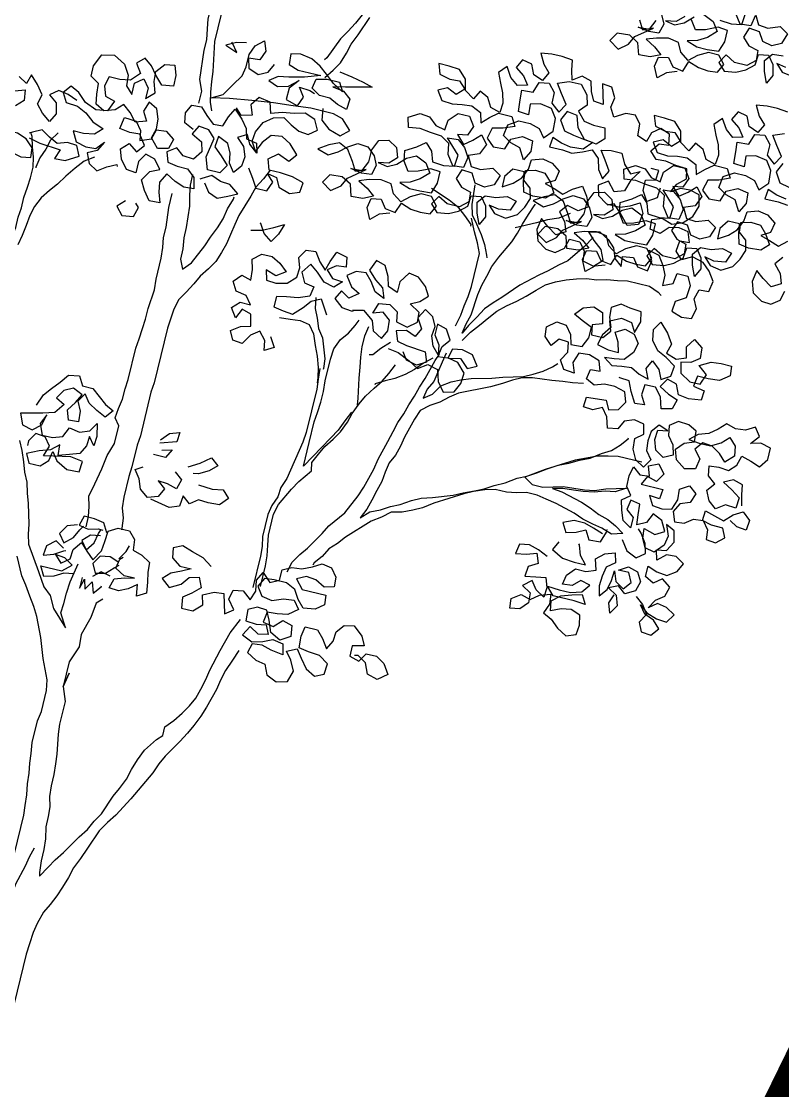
# Model space of a CAD drawing. Header units: inches. Extents: x 350994 to 353538, y 1581369 to 1583842.
# Drawn here: x 351695.692 to 351697.076, y 1583224.636 to 1583226.579 of the extents above; entities that cross this region are included whole.
import ezdxf

# ---------------------------------------------------------------- set-up
doc = ezdxf.new("R2010")
doc.units = ezdxf.units.IN
doc.header["$MEASUREMENT"] = 0
doc.linetypes.add('1', pattern=[0])
doc.linetypes.add('ACAD_ISO03W100', pattern=[30, 12, -18])
doc.layers.add('CW', color=94, linetype='1')
doc.layers.add('TREE', color=81, linetype='1')

# ---------------------------------------------------------------- blocks, each defined once
blk = doc.blocks.new('TREE_4')
at = {"color": 94}
for points in [[(462.3, 6422.2), (444.9, 6384.6), (427.6, 6352.9), (410.2, 6324), (381.2, 6254.6), (375.4, 6245.9)], [(389.8, 6191), (410.1, 6219.9), (427.5, 6248.8), (439.1, 6283.5), (447.8, 6315.3), (462.3, 6349.9), (485.4, 6413.5)], [(1490.8, 6476.1), (1458.9, 6464.5), (1432.9, 6441.4), (1415.6, 6476.1), (1421.4, 6507.9), (1453.2, 6513.7), (1473.4, 6487.6), (1508.1, 6481.8), (1519.7, 6516.5), (1554.4, 6504.9), (1586.2, 6502), (1618, 6504.9), (1632.5, 6533.8), (1609.4, 6559.8), (1574.7, 6559.8), (1542.9, 6542.5), (1516.8, 6519.4), (1487.9, 6539.7), (1473.5, 6568.6), (1438.8, 6574.4), (1401.2, 6565.8), (1369.4, 6554.2), (1401.2, 6536.9), (1427.2, 6516.6), (1395.4, 6502.2), (1357.8, 6499.3), (1346.2, 6536.9), (1314.5, 6554.3), (1274, 6551.4), (1256.6, 6522.5), (1288.4, 6502.3), (1317.3, 6525.4), (1331.8, 6554.3), (1383.9, 6594.7), (1352.1, 6580.3), (1334.7, 6609.2)], [(1398.4, 6643.8), (1412.8, 6614.9), (1404.1, 6583.1), (1372.3, 6580.3), (1334.7, 6586.1), (1372.3, 6588.9), (1386.8, 6620.7)], [(1473.6, 6655.3), (1450.4, 6632.2), (1415.7, 6626.5), (1447.5, 6620.7), (1476.4, 6635.1), (1502.5, 6661.1)], [(1531.4, 6675.5), (1566.1, 6661), (1586.3, 6632.1), (1560.3, 6606.1), (1531.3, 6588.8), (1499.5, 6580.1), (1534.2, 6568.6), (1568.9, 6568.5), (1606.5, 6571.4), (1618.1, 6606.1), (1618.1, 6643.6), (1586.3, 6646.6), (1548.7, 6629.3), (1516.9, 6620.6), (1496.7, 6649.5)], [(1586.3, 6669.7), (1623.9, 6666.8), (1658.6, 6672.5), (1661.6, 6710.1)], [(1693.4, 6710.1), (1687.5, 6675.4), (1652.8, 6672.5), (1629.7, 6704.4)], [(1693.4, 6715.9), (1710.7, 6684), (1742.5, 6681.1), (1780.1, 6695.5), (1809, 6678.2), (1797.4, 6643.5), (1768.5, 6629.1), (1736.7, 6634.9), (1719.3, 6663.8), (1684.6, 6666.7), (1673.1, 6634.9), (1696.2, 6611.8), (1728, 6603.1), (1730.8, 6571.3), (1704.8, 6548.2), (1664.3, 6548.2), (1632.5, 6565.6), (1615.1, 6536.7), (1638.2, 6513.5), (1675.8, 6519.3), (1704.8, 6533.7), (1730.8, 6556.8), (1733.7, 6591.5), (1765.5, 6597.3), (1785.8, 6571.2), (1794.4, 6536.5), (1779.9, 6507.6), (1765.5, 6542.3), (1756.8, 6577), (1777.1, 6603), (1811.8, 6605.9)], [(1829.1, 6571.2), (1797.3, 6577), (1820.4, 6553.8), (1858, 6548)], [(13.8, 6015), (13.8, 6055.4), (-0.6, 6090.1), (-9.2, 6185.6), (-9.2, 6220.3), (-14.9, 6255), (-20.7, 6286.8), (-20.6, 6321.5), (-23.5, 6356.2), (-23.5, 6390.9), (-26.3, 6425.6), (-26, 6714.7), (-31.8, 6749.4), (-40.4, 6781.2), (-43.3, 6813), (-49.1, 6844.8), (-60.6, 6876.6), (-63.5, 6891.1)], [(-14.3, 6893.9), (-14.3, 6859.2), (-5.7, 6824.5), (2.9, 6792.7), (8.7, 6758), (11.5, 6717.5), (17.3, 6653.9), (17.2, 6578.8), (8.4, 6483.4), (8.4, 6440), (11.3, 6399.5), (17, 6361.9), (16.9, 6220.2), (34.1, 6124.8), (37, 6093), (42.7, 6058.3), (48.5, 6026.5), (60, 6000.5)], [(696, 5814.8), (664.1, 5803.3), (638.1, 5780.2), (620.8, 5814.9), (626.6, 5846.7), (658.4, 5852.5), (678.6, 5826.4), (713.3, 5820.6), (724.9, 5855.3), (759.6, 5843.7), (791.4, 5840.8), (823.2, 5843.6), (837.7, 5872.5), (814.6, 5898.6), (779.9, 5898.6), (748.1, 5881.3), (722, 5858.2), (693.1, 5878.4), (678.7, 5907.4), (644, 5913.2), (606.4, 5904.5), (574.6, 5893), (606.4, 5875.6), (632.4, 5855.4), (600.6, 5840.9), (563, 5838.1), (551.4, 5875.7), (519.7, 5893.1), (479.2, 5890.2), (461.8, 5861.3), (493.6, 5841), (522.5, 5864.1), (537, 5893), (589.1, 5933.5), (557.3, 5919), (539.9, 5948), (516.8, 5982.7), (485.1, 5997.2), (453.2, 5982.7), (421.4, 5962.5), (459, 5950.9), (487.9, 5968.3), (514, 5991.4), (542.9, 6008.7), (577.6, 6005.8), (603.6, 5982.6), (618, 5953.7), (609.3, 5921.9), (577.5, 5919), (539.9, 5924.8), (577.5, 5927.7), (592, 5959.5), (592, 6000), (606.5, 6034.7), (638.3, 6043.3), (667.2, 6025.9), (678.8, 5994.1), (655.6, 5971), (620.9, 5965.2), (652.7, 5959.4), (681.6, 5973.9), (707.7, 5999.9), (736.6, 6014.3), (771.3, 5999.8), (791.5, 5970.9), (765.5, 5944.9), (736.5, 5927.6), (704.7, 5918.9), (739.4, 5907.3), (774.1, 5907.3), (811.7, 5910.1), (823.3, 5944.8), (823.3, 5982.4), (791.5, 5985.3), (753.9, 5968), (722.1, 5959.4), (701.9, 5988.3), (696.1, 6023), (730.9, 6043.2), (756.9, 6063.4), (780, 6040.3), (791.5, 6008.5), (829.1, 6005.5), (863.8, 6011.3), (866.8, 6048.9), (820.5, 6095.2), (855.2, 6098), (881.2, 6077.8), (898.6, 6048.8), (892.7, 6014.2), (858, 6011.3), (834.9, 6043.1), (829.2, 6077.8), (800.3, 6095.2), (762.7, 6098.1), (728, 6103.9), (690.4, 6098.2), (681.8, 6130), (716.5, 6150.2), (748.3, 6147.3), (774.3, 6124.1), (806.1, 6118.3), (809, 6150.1), (835.1, 6179), (872.7, 6179), (892.9, 6150), (881.3, 6118.2), (849.5, 6112.5), (875.5, 6086.4), (901.5, 6106.7), (924.7, 6129.8), (947.8, 6103.7), (933.3, 6069), (898.6, 6054.6), (915.9, 6022.8), (947.7, 6019.9), (985.3, 6034.3), (1014.2, 6016.9), (1002.6, 5982.2), (973.7, 5967.8), (941.9, 5973.6), (924.5, 6002.6), (889.8, 6005.5), (878.3, 5973.7), (901.4, 5950.5), (933.2, 5941.8), (936, 5910), (910, 5886.9), (869.5, 5887), (837.7, 5904.3), (820.3, 5875.4), (843.4, 5852.3), (881, 5858), (910, 5872.5), (936, 5895.6), (938.9, 5930.3), (970.7, 5936), (991, 5910), (999.6, 5875.3), (985.1, 5846.4), (970.7, 5881.1), (962, 5915.8), (982.3, 5941.8), (1017, 5944.6), (1051.7, 5956.2), (1083.5, 5947.5), (1071.9, 5915.7), (1034.3, 5909.9), (1002.5, 5915.7), (1025.6, 5892.6), (1063.2, 5886.8), (1097.9, 5907), (1115.3, 5935.9), (1126.9, 5967.7), (1118.3, 5999.5), (1092.3, 6019.8), (1089.4, 6051.6), (1121.2, 6060.2), (1153, 6057.3), (1176.1, 6034.1), (1196.3, 6002.3), (1173.2, 5979.2), (1132.7, 5976.3), (1100.9, 5982.2), (1092.2, 6014), (1086.5, 6045.8), (1048.9, 6045.8), (1028.6, 6016.9), (1028.6, 5982.2), (1060.4, 6002.4), (1083.6, 6025.5), (1098.1, 6057.3), (1101, 6089.1), (1135.7, 6100.7), (1167.5, 6094.9), (1196.4, 6074.6), (1190.6, 6042.8), (1161.6, 6025.5), (1193.4, 6016.8), (1225.2, 6005.2), (1251.3, 6028.3), (1280.2, 6045.6), (1300.4, 6016.7), (1314.9, 5984.9), (1285.9, 5964.6), (1248.3, 5973.3), (1228.1, 5947.3), (1251.2, 5921.3), (1262.7, 5889.5), (1233.8, 5872.2), (1202, 5892.4), (1176, 5912.7), (1170.2, 5875.1), (1181.7, 5840.4), (1213.5, 5820.1), (1245.3, 5817.2), (1271.3, 5837.4), (1280, 5869.2), (1314.7, 5869.2), (1335, 5843.2), (1337.8, 5811.4), (1375.4, 5802.6), (1401.4, 5828.6), (1387, 5860.5), (1358.1, 5883.6), (1335, 5906.8), (1369.7, 5915.4), (1401.5, 5898), (1424.6, 5874.9), (1436.2, 5843.1), (1462.2, 5822.8), (1459.3, 5854.6), (1494, 5860.4), (1514.2, 5834.3), (1548.9, 5828.5), (1554.7, 5863.2), (1537.4, 5895), (1572.1, 5886.3), (1592.3, 5857.4), (1606.7, 5828.5), (1606.7, 5793.8), (1638.5, 5808.2), (1644.3, 5842.9), (1679, 5842.8), (1693.5, 5813.9), (1690.5, 5773.4), (1658.7, 5753.2), (1655.8, 5721.4), (1690.5, 5709.8), (1722.3, 5712.7), (1731, 5747.4), (1716.6, 5776.3), (1725.3, 5808.1), (1757.1, 5811), (1762.9, 5845.7), (1742.7, 5874.6), (1716.7, 5897.7), (1679.1, 5906.5), (1647.3, 5889.1), (1624.2, 5912.3), (1627.1, 5947), (1658.9, 5949.8), (1647.3, 5981.7), (1615.5, 5987.5), (1583.7, 5981.7), (1560.6, 5955.7), (1525.9, 5961.5), (1523, 5993.3), (1554.8, 6004.9), (1589.5, 5993.3), (1624.2, 6007.7), (1650.3, 6033.7), (1661.9, 6071.3), (1653.2, 6106), (1621.4, 6114.7), (1589.6, 6111.8), (1560.7, 6094.5), (1575.2, 6123.4), (1601.2, 6146.5), (1595.5, 6178.3), (1557.9, 6181.2), (1523.2, 6187.1), (1491.4, 6184.2), (1468.3, 6207.3), (1488.6, 6236.2), (1520.4, 6239.1), (1514.6, 6273.8), (1482.8, 6285.4), (1456.8, 6265.2), (1448.1, 6233.4), (1416.3, 6245), (1413.4, 6282.6), (1393.2, 6308.6), (1361.4, 6305.7), (1326.7, 6285.5), (1309.4, 6314.5), (1315.2, 6346.3), (1297.9, 6378.1), (1266.1, 6381), (1283.4, 6317.4), (1251.5, 6320.3), (1237.1, 6349.2), (1228.5, 6381), (1196.7, 6389.7), (1167.7, 6369.5), (1159.1, 6401.3), (1153.3, 6433.2), (1118.7, 6436.1), (1084, 6436.1), (1049.3, 6430.4), (1066.6, 6398.5), (1089.7, 6375.4), (1075.2, 6346.5), (1043.4, 6358.1), (1029, 6389.9), (997.2, 6395.7), (982.7, 6366.8), (1011.6, 6346.5), (1031.8, 6320.5), (1000, 6311.9), (974, 6332.1), (953.8, 6363.9), (930.6, 6337.9), (945.1, 6306.1), (959.5, 6277.2), (968.1, 6245.4), (965.2, 6213.6), (933.4, 6222.3), (916.1, 6251.2), (887.2, 6265.7), (872.7, 6236.8), (840.9, 6257.1), (832.3, 6291.8), (806.3, 6317.8), (771.6, 6320.7), (736.9, 6320.8), (748.4, 6289), (783.1, 6280.3), (814.9, 6283.1), (838, 6260), (814.9, 6236.9), (783.1, 6251.3), (754.2, 6236.9), (774.4, 6208), (809.1, 6205.1), (840.9, 6210.8), (872.7, 6213.7), (904.5, 6199.2), (913.1, 6167.4), (936.3, 6190.5), (962.3, 6210.7), (1005.7, 6210.7), (1023, 6181.7), (988.3, 6167.3), (953.6, 6158.7), (944.9, 6124), (970.9, 6100.8), (1008.5, 6103.7), (1020.1, 6138.4), (1054.8, 6155.7), (1089.5, 6149.9), (1092.3, 6115.2), (1075, 6083.4), (1054.8, 6118.1), (1023, 6126.8), (994.1, 6144.2), (999.9, 6181.7), (1031.7, 6202), (1069.3, 6201.9), (1101.1, 6193.2), (1121.3, 6167.2), (1147.3, 6196.1), (1144.5, 6236.6), (1124.3, 6265.5), (1086.7, 6271.3), (1054.9, 6262.7), (1057.7, 6228), (1023.1, 6230.9), (1020.2, 6268.5), (1017.3, 6300.3), (1054.9, 6303.1), (1066.5, 6337.8), (1098.3, 6343.6), (1121.4, 6317.5), (1121.4, 6282.8), (1150.3, 6259.7), (1167.7, 6288.6), (1144.6, 6320.4), (1124.4, 6349.3), (1159.1, 6363.8), (1199.5, 6363.7), (1225.5, 6334.8), (1234.2, 6303), (1211, 6277), (1237, 6250.9), (1268.8, 6245.1), (1306.4, 6245.1), (1315.1, 6210.4), (1291.9, 6187.3), (1251.4, 6193.1), (1222.5, 6224.9), (1211, 6262.5), (1176.3, 6268.3), (1161.8, 6236.5), (1182.1, 6204.7), (1213.9, 6198.9), (1248.5, 6193.1), (1280.3, 6190.2), (1254.3, 6161.3), (1213.8, 6158.4), (1182, 6164.2), (1150.2, 6175.8), (1147.3, 6144), (1190.7, 6144), (1222.5, 6141.1), (1254.3, 6152.6), (1283.2, 6167), (1309.2, 6143.9), (1317.9, 6109.2), (1338.1, 6083.1), (1352.6, 6112), (1332.3, 6143.9), (1312.1, 6172.8), (1343.9, 6178.5), (1378.6, 6178.5), (1396, 6146.7), (1422, 6120.6), (1450.9, 6135.1), (1427.7, 6100.4), (1416.1, 6062.8), (1384.3, 6051.3), (1358.3, 6080.2), (1329.4, 6060), (1338, 6028.2), (1369.8, 6007.9), (1413.2, 6007.9), (1445, 6019.4), (1473.9, 6036.7), (1491.2, 6004.9), (1485.4, 5967.3), (1450.7, 5955.8), (1418.9, 5990.5), (1392.9, 6013.7), (1372.7, 6005)], [(1411.3, 5814.8), (1379.5, 5803.3), (1353.4, 5780.2), (1336.1, 5814.9), (1341.9, 5846.7), (1373.7, 5852.5), (1393.9, 5826.4), (1428.6, 5820.6), (1440.2, 5855.3), (1474.9, 5843.7), (1506.7, 5840.8), (1538.5, 5843.6), (1553, 5872.5), (1529.9, 5898.6), (1495.2, 5898.6), (1463.4, 5881.3), (1437.3, 5858.2), (1408.4, 5878.4), (1394, 5907.4), (1359.3, 5913.2), (1321.7, 5904.5), (1289.9, 5893), (1321.7, 5875.6), (1347.7, 5855.4), (1315.9, 5840.9), (1278.3, 5838.1), (1266.8, 5875.7), (1235, 5893.1), (1194.5, 5890.2), (1177.1, 5861.3), (1208.9, 5841), (1237.8, 5864.1), (1252.3, 5893), (1304.4, 5933.5), (1272.6, 5919), (1255.3, 5948), (1232.2, 5982.7), (1200.4, 5997.2), (1168.6, 5982.7), (1136.7, 5962.5), (1174.3, 5950.9), (1203.2, 5968.3), (1229.3, 5991.4), (1258.2, 6008.7), (1292.9, 6005.8), (1318.9, 5982.6), (1333.3, 5953.7), (1324.6, 5921.9), (1292.8, 5919), (1255.2, 5924.8), (1292.8, 5927.7), (1307.3, 5959.5), (1307.4, 6000), (1321.8, 6034.7), (1353.7, 6043.3), (1382.6, 6025.9), (1394.1, 5994.1), (1370.9, 5971), (1336.2, 5965.2), (1368, 5959.4), (1397, 5973.9), (1423, 5999.9), (1451.9, 6014.3), (1486.6, 5999.8), (1506.8, 5970.9), (1480.8, 5944.9), (1451.9, 5927.6), (1420, 5918.9), (1454.7, 5907.3), (1489.4, 5907.3), (1527, 5910.1), (1538.6, 5944.8), (1538.6, 5982.4), (1506.8, 5985.3), (1469.2, 5968), (1437.4, 5959.4), (1417.2, 5988.3), (1411.5, 6023), (1446.2, 6043.2), (1472.2, 6063.4), (1495.3, 6040.3), (1506.9, 6008.5), (1544.5, 6005.5), (1579.2, 6011.3), (1582.1, 6048.9), (1535.9, 6095.2), (1570.6, 6098), (1596.6, 6077.8), (1613.9, 6048.8), (1608.1, 6014.2), (1573.4, 6011.3), (1550.3, 6043.1), (1544.5, 6077.8), (1515.6, 6095.2), (1478, 6098.1), (1443.3, 6103.9), (1405.8, 6098.2), (1397.1, 6130), (1431.8, 6150.2), (1463.6, 6147.3), (1489.6, 6124.1), (1521.4, 6118.3), (1524.3, 6150.1), (1550.4, 6179), (1588, 6179), (1608.2, 6150), (1596.6, 6118.2), (1564.8, 6112.5), (1590.8, 6086.4), (1616.8, 6106.7), (1640, 6129.8), (1663.1, 6103.7), (1648.6, 6069), (1613.9, 6054.6), (1631.2, 6022.8), (1663, 6019.9), (1700.6, 6034.3), (1729.5, 6016.9), (1717.9, 5982.2), (1689, 5967.8), (1657.2, 5973.6), (1639.9, 6002.6), (1605.2, 6005.5), (1593.6, 5973.7), (1616.7, 5950.5), (1648.5, 5941.8), (1651.3, 5910), (1625.3, 5886.9), (1584.8, 5887), (1553, 5904.3), (1535.7, 5875.4), (1558.8, 5852.3), (1596.4, 5858), (1625.3, 5872.5), (1651.3, 5895.6), (1654.3, 5930.3), (1686.1, 5936), (1706.3, 5910), (1714.9, 5875.3), (1700.4, 5846.4), (1686, 5881.1), (1677.4, 5915.8), (1697.6, 5941.8), (1732.3, 5944.6), (1767, 5956.2), (1798.8, 5947.5), (1787.2, 5915.7), (1749.6, 5909.9), (1717.8, 5915.7), (1741, 5892.6), (1778.5, 5886.8), (1813.3, 5907), (1830.6, 5935.9), (1842.2, 5967.7), (1833.6, 5999.5), (1807.6, 6019.8), (1804.7, 6051.6), (1836.5, 6060.2), (1868.3, 6057.3), (1891.4, 6034.1), (1911.6, 6002.3), (1888.5, 5979.2), (1848, 5976.3), (1816.2, 5982.2), (1807.6, 6014), (1801.8, 6045.8), (1764.2, 6045.8), (1744, 6016.9), (1743.9, 5982.2), (1775.8, 6002.4), (1798.9, 6025.5), (1813.4, 6057.3), (1816.3, 6089.1), (1851, 6100.7), (1882.8, 6094.9), (1911.7, 6074.6), (1905.9, 6042.8), (1877, 6025.5), (1908.8, 6016.8), (1940.6, 6005.2), (1966.6, 6028.3)], [(1963.7, 5973.3), (1943.4, 5947.3), (1966.5, 5921.3), (1978, 5889.5), (1949.1, 5872.2), (1917.3, 5892.4), (1891.3, 5912.7), (1885.5, 5875.1), (1897, 5840.4), (1928.8, 5820.1), (1960.6, 5817.2), (1986.7, 5837.4), (1995.4, 5869.2)], [(1868.7, 6433.2), (1834, 6436.1), (1799.3, 6436.1), (1764.6, 6430.4), (1781.9, 6398.5), (1805, 6375.4), (1790.5, 6346.5), (1758.7, 6358.1), (1744.3, 6389.9), (1712.5, 6395.7), (1698, 6366.8), (1726.9, 6346.5), (1747.1, 6320.5), (1715.3, 6311.9), (1689.3, 6332.1), (1669.1, 6363.9), (1646, 6337.9), (1660.4, 6306.1), (1674.8, 6277.2), (1683.5, 6245.4), (1680.5, 6213.6), (1648.7, 6222.3), (1631.4, 6251.2), (1602.5, 6265.7), (1588, 6236.8), (1556.2, 6257.1), (1547.6, 6291.8), (1521.6, 6317.8), (1486.9, 6320.7), (1452.2, 6320.8), (1463.8, 6289), (1498.4, 6280.3), (1530.2, 6283.1), (1553.4, 6260), (1530.2, 6236.9), (1498.4, 6251.3), (1469.5, 6236.9), (1489.7, 6208), (1524.4, 6205.1), (1556.2, 6210.8), (1588, 6213.7), (1619.8, 6199.2), (1628.4, 6167.4), (1651.6, 6190.5), (1677.6, 6210.7), (1721, 6210.7), (1738.3, 6181.7), (1703.6, 6167.3), (1668.9, 6158.7), (1660.2, 6124), (1686.2, 6100.8), (1723.8, 6103.7), (1735.4, 6138.4), (1770.1, 6155.7), (1804.8, 6149.9), (1807.7, 6115.2), (1790.3, 6083.4), (1770.1, 6118.1), (1738.3, 6126.8), (1709.4, 6144.2), (1715.2, 6181.7), (1747, 6202), (1784.6, 6201.9), (1816.4, 6193.2), (1836.6, 6167.2), (1862.7, 6196.1), (1859.8, 6236.6), (1839.6, 6265.5), (1802, 6271.3), (1770.2, 6262.7), (1773.1, 6228), (1738.4, 6230.9), (1735.5, 6268.5), (1732.7, 6300.3), (1770.2, 6303.1), (1781.8, 6337.8), (1813.7, 6343.6), (1836.8, 6317.5), (1836.7, 6282.8), (1865.6, 6259.7), (1883, 6288.6), (1859.9, 6320.4), (1839.7, 6349.3), (1874.4, 6363.8)], [(1891.6, 6268.3), (1877.2, 6236.5), (1897.4, 6204.7), (1929.2, 6198.9)], [(1929.1, 6158.4), (1897.3, 6164.2), (1865.5, 6175.8), (1862.6, 6144), (1906, 6144), (1937.8, 6141.1)], [(444.7, 6084), (369.5, 6084), (311.7, 6078.3), (248, 6072.6), (178.6, 6064), (106.3, 6052.5), (48.5, 6040.9), (83.2, 6061.2), (106.4, 6098.7), (129.6, 6133.4), (135.4, 6165.2), (135.4, 6205.7), (147, 6237.5), (173, 6260.6), (184.6, 6228.8), (173, 6197), (135.4, 6194.1), (144, 6162.3), (178.7, 6150.7), (207.6, 6165.1), (222.1, 6194)], [(433.2, 6219.9), (473.7, 6214), (514.2, 6205.3), (546, 6196.6), (499.7, 6185.1), (462.1, 6176.5), (421.6, 6167.8), (459.2, 6162), (485.2, 6141.7), (482.3, 6107), (450.5, 6115.8), (421.6, 6130.2), (386.9, 6130.3), (358, 6147.6), (363.8, 6179.4), (398.5, 6188.1), (439, 6188), (456.3, 6159.1), (421.6, 6179.4), (392.7, 6202.5), (366.7, 6222.8), (334.9, 6240.2), (297.4, 6246), (265.5, 6240.2), (268.4, 6205.5), (300.2, 6194), (375.4, 6193.9), (326.2, 6176.6), (277, 6165.1), (242.3, 6159.3), (216.3, 6139.1), (248.1, 6127.5), (282.8, 6136.1), (311.7, 6162.1), (285.7, 6130.4), (285.6, 6092.8), (326.1, 6081.2), (337.7, 6113), (317.5, 6141.9), (352.2, 6139), (369.5, 6133.2)], [(118.1, 6240.4), (86.3, 6234.6), (54.5, 6217.3), (94.9, 6202.8), (74.7, 6228.9), (71.8, 6231.8)], [(1526, 6097.4), (1523.1, 6065.6), (1494.2, 6045.4), (1474, 6077.2), (1474, 6111.9), (1505.8, 6120.6), (1508.7, 6152.4), (1482.7, 6152.4)], [(16.6, 5928.2), (-15.2, 5942.7), (-20.9, 5974.5), (-6.5, 6003.4), (25.3, 6006.3), (48.5, 5983.1), (74.5, 5960), (106.3, 5962.8), (117.9, 5994.6), (132.3, 6023.5), (161.2, 5997.5), (181.4, 5971.4), (190.1, 5939.6), (224.8, 5933.8), (233.4, 5902), (204.5, 5925.2), (190.1, 5954.1), (161.2, 5936.8), (187.2, 5913.6), (198.7, 5881.8), (195.8, 5850), (175.5, 5824), (155.3, 5850), (149.6, 5881.8), (135.1, 5910.8), (100.4, 5925.2), (97.5, 5890.6), (123.5, 5867.4), (149.5, 5841.4), (132.2, 5812.5), (91.7, 5812.5), (77.3, 5853), (88.9, 5916.6), (65.8, 5939.7), (31.1, 5942.7), (16.6, 5913.8), (51.3, 5896.4), (59.9, 5864.6), (39.6, 5835.7), (5, 5838.6), (-21, 5858.9), (-50, 5838.6), (-38.4, 5806.8), (-6.6, 5801), (28.1, 5801), (54.1, 5777.8), (62.7, 5743.1), (30.9, 5740.3), (-0.9, 5751.9), (-32.7, 5769.2), (-50.1, 5737.4), (-44.3, 5705.6), (-32.8, 5673.8), (-67.5, 5671), (-90.6, 5699.9), (-107.9, 5731.7), (-87.6, 5763.5), (-58.7, 5777.9), (-81.8, 5806.9), (-113.6, 5815.6), (-131, 5786.7), (-131, 5749.1), (-162.8, 5752), (-185.9, 5780.9), (-197.5, 5812.8), (-174.3, 5835.9), (-145.4, 5815.6), (-125.1, 5841.6), (-148.3, 5873.4), (-180.1, 5870.6), (-214.7, 5876.4), (-208.9, 5914), (-168.5, 5911), (-148.2, 5885), (-142.5, 5853.2), (-107.8, 5867.6), (-99.1, 5899.4), (-67.3, 5902.3), (-38.4, 5882), (-47.1, 5850.2), (-81.8, 5841.6), (-107.8, 5870.5), (-99.1, 5902.3), (-101.9, 5934.1), (-113.5, 5965.9), (-142.4, 5980.4), (-154, 5948.6), (-136.6, 5919.7), (-171.3, 5908.1), (-194.5, 5934.2), (-220.5, 5954.5), (-243.6, 5931.3), (-278.3, 5919.8), (-307.2, 5934.3), (-313, 5966.1), (-315.8, 6000.8), (-344.7, 6018.2), (-344.7, 6052.9), (-327.3, 6093.3), (-286.8, 6102), (-249.3, 6081.7), (-229, 6049.9), (-226.2, 6015.2), (-203.1, 5992), (-203, 6029.6), (-177, 6049.8), (-156.8, 6023.8), (-156.8, 5989.1), (-130.8, 6015.1), (-142.3, 6049.8), (-145.2, 6081.6), (-122, 6110.5), (-90.2, 6116.2), (-78.7, 6084.4), (-78.7, 6049.7), (-116.3, 6044), (-142.3, 6070), (-162.5, 6096.1), (-188.5, 6116.3), (-211.7, 6093.2), (-191.4, 6064.3), (-217.5, 6035.4), (-252.2, 6029.7), (-286.9, 6029.7), (-295.6, 5997.9), (-284.1, 5966.1), (-252.3, 5957.4), (-266.7, 5922.7), (-304.3, 5916.9), (-341.9, 5931.4), (-370.8, 5957.5), (-399.7, 5972), (-420, 5946), (-402.6, 5917), (-365.1, 5914.1), (-333.3, 5899.6), (-304.4, 5876.5), (-266.8, 5862), (-290, 5838.9), (-324.7, 5833.1), (-359.4, 5833.1), (-342, 5801.3), (-307.3, 5792.6), (-275.5, 5795.5), (-252.4, 5821.5), (-269.8, 5789.7), (-298.7, 5775.3), (-284.3, 5743.4), (-255.4, 5726.1), (-226.4, 5746.3), (-197.5, 5760.7), (-194.6, 5754.9)], [(218.9, 5850), (239.1, 5821), (256.5, 5792.1), (294, 5792.1), (305.6, 5823.9), (282.5, 5847), (314.3, 5841.2), (328.8, 5812.3), (366.3, 5800.7), (398.1, 5812.2), (401.1, 5844), (363.5, 5855.6), (323, 5858.5), (285.4, 5858.6), (273.9, 5893.3), (302.8, 5916.4), (340.4, 5901.9), (360.7, 5927.9), (331.8, 5956.8), (300, 5974.2), (265.3, 5968.5), (242.1, 5939.6), (227.7, 5907.8), (210.3, 5936.7), (213.2, 5968.5), (230.6, 6003.2), (259.6, 6026.3), (291.4, 6034.9), (320.3, 6017.6), (349.2, 6003.1), (381, 6000.2), (407, 6020.4), (389.7, 6052.2), (355, 6063.8), (320.3, 6055.2), (282.7, 6049.4), (248, 6037.9), (236.5, 6072.6), (198.9, 6078.4), (178.6, 6049.5), (190.2, 6017.7), (155.5, 6009), (135.2, 6029.3)], [(407.1, 6092.7), (412.8, 6055.1), (441.7, 6031.9), (482.2, 6020.3), (508.2, 6043.4), (476.5, 6075.2), (444.7, 6084)], [(-370.8, 5931.5), (-402.6, 5943.1), (-434.4, 5948.9), (-460.5, 5928.7), (-434.5, 5908.4), (-425.8, 5873.7), (-440.3, 5844.8), (-469.2, 5865.1), (-492.3, 5891.1), (-483.6, 5922.9), (-506.7, 5951.8), (-532.7, 5977.9), (-541.4, 5946.1), (-570.3, 5963.4)], [(-573.2, 5914.3), (-541.4, 5925.8), (-535.7, 5891.1), (-558.8, 5868)], [(941.9, 5967.8), (947.6, 5904.2), (956.2, 5872.4), (976.4, 5846.4), (999.5, 5817.4), (1016.9, 5788.5), (1031.3, 5756.7), (1034.2, 5748)], [(1352.4, 5892.3), (1332.1, 5857.6), (1291.6, 5799.8), (1265.5, 5779.6), (1236.6, 5753.6), (1210.5, 5733.4), (1158.4, 5687.2), (1112.1, 5635.2), (1089, 5612.1), (1065.8, 5586.1), (1048.5, 5554.3), (1028.2, 5522.5), (1013.7, 5493.6), (1019.5, 5525.4), (1028.2, 5557.2), (1034.1, 5626.6), (1039.9, 5658.4), (1048.6, 5690.2), (1057.3, 5724.9), (1071.8, 5759.6), (1100.7, 5817.4), (1112.3, 5849.1), (1121, 5880.9), (1132.6, 5915.6), (1144.2, 5947.4), (1147.1, 5953.2)], [(1262.8, 5950.2), (1230.9, 5927.1), (1196.2, 5912.7), (1164.4, 5895.4), (1100.8, 5863.6)], [(808.8, 5924.6), (872.4, 5901.4), (904.2, 5886.9), (933.1, 5863.8), (959.1, 5840.6), (959.1, 5834.8)], [(288.3, 5858.6), (273.8, 5826.8), (256.5, 5795), (247.8, 5763.2), (224.6, 5693.8), (218.8, 5662), (212.9, 5627.3), (207.1, 5595.5), (198.4, 5563.7), (186.8, 5532), (169.5, 5503.1), (149.2, 5474.2), (134.7, 5445.3), (117.3, 5413.5), (100, 5384.6), (91.2, 5349.9), (85.4, 5286.3), (85.2, 5104.1), (82.3, 5072.3), (82.2, 4927.8), (79.3, 4896), (79.2, 4823.7), (76.3, 4791.9), (76.2, 4722.5), (79.1, 4687.8), (90.6, 4656), (93.5, 4624.2), (93.5, 4618.4)], [(987.7, 5511), (996.4, 5548.6), (999.3, 5580.4), (1005.1, 5612.2), (1008.1, 5646.9), (1008.2, 5756.7), (993.7, 5788.5), (976.4, 5820.4), (956.2, 5860.9)], [(-492.4, 5778.3), (-454.8, 5769.6), (-385.4, 5763.8), (-397, 5732), (-362.3, 5734.8), (-321.8, 5757.9), (-336.3, 5789.8), (-368.1, 5792.7), (-399.9, 5781.1), (-428.8, 5795.6), (-457.7, 5813), (-486.6, 5798.6), (-495.3, 5792.8)], [(-405.6, 5815.8), (-423, 5786.9), (-431.7, 5755.1), (-443.3, 5723.4), (-449.1, 5691.6), (-449.1, 5688.7)], [(91.6, 5769.1), (111.8, 5743.1), (143.6, 5731.5), (175.5, 5745.9), (204.4, 5760.3), (172.6, 5783.5), (140.8, 5786.4), (109, 5798), (80.1, 5780.7), (74.3, 5777.8)], [(-628.3, 5735.1), (-625.5, 5703.3), (-608.2, 5671.5), (-599.5, 5639.6), (-588, 5607.8), (-579.3, 5576), (-564.9, 5544.2), (-530.3, 5486.3), (-515.8, 5451.6), (-504.3, 5419.8), (-489.9, 5390.9), (-475.4, 5419.8), (-472.5, 5451.6), (-466.6, 5486.3), (-466.6, 5521), (-463.7, 5552.8), (-463.7, 5587.5), (-460.7, 5622.2), (-457.8, 5654), (-457.8, 5688.7), (-463.5, 5720.5), (-475.1, 5752.3), (-483.7, 5784.1), (-489.5, 5792.8)], [(-550.2, 5790), (-550.3, 5752.4), (-538.7, 5720.5), (-504, 5711.8), (-472.2, 5717.6), (-475.1, 5749.4), (-501.1, 5772.6), (-532.9, 5784.2), (-547.3, 5784.2)], [(-272.7, 5766.6), (-301.6, 5746.4), (-324.8, 5717.5), (-347.9, 5685.7), (-368.2, 5653.9), (-388.5, 5627.9), (-408.7, 5599), (-423.2, 5567.2), (-431.9, 5535.4), (-434.8, 5500.7), (-440.6, 5466), (-446.5, 5434.2)], [(-293.8, 4821.1), (-279.3, 4792.2), (-264.9, 4757.5), (-253.4, 4725.7), (-239, 4696.8), (-230.3, 4662.1), (-218.8, 4630.2), (-201.5, 4566.6), (-195.7, 4534.8), (-187.1, 4503), (-135.1, 4424.9), (-135.1, 4424.9), (-106.2, 4381.5), (-80.2, 4358.3), (-60, 4320.7), (-8, 4268.6), (-34, 4312), (-31.1, 4343.8), (-31.1, 4378.5), (-28.1, 4416.1), (-16.5, 4479.7)], [(48.3, 5786.5), (48.2, 5751.8), (54, 5720), (62.6, 5685.3), (68.4, 5615.9), (68.3, 5581.2), (74.1, 5546.5), (74, 5511.8), (88.5, 5482.9), (111.6, 5508.9), (140.6, 5572.5), (152.2, 5604.3), (166.7, 5638.9), (178.3, 5670.7), (184.1, 5705.4), (195.7, 5740.1), (195.7, 5748.8)], [(1019.5, 5470.5), (1039.7, 5502.3), (1062.9, 5531.1), (1086.1, 5562.9), (1106.3, 5588.9), (1132.4, 5612), (1161.3, 5635.1), (1187.3, 5658.3), (1213.4, 5684.2), (1239.4, 5707.4), (1268.4, 5724.7), (1300.2, 5739.1), (1332, 5750.6), (1363.8, 5759.3), (1395.6, 5762.1), (1427.4, 5770.8), (1462.1, 5776.5), (1493.9, 5782.3), (1566.2, 5782.2), (1598, 5770.6), (1609.6, 5762)], [(-19.3, 4601.1), (-19.3, 4635.8), (-25, 4667.6), (-33.7, 4699.5), (-25, 4742.8), (-13.3, 4794.9), (-7.5, 4841.1), (7, 4884.5), (7, 4942.3), (-10.3, 4965.4), (-7.4, 4997.2), (-1.6, 5029), (-1.5, 5063.7), (1.4, 5095.5), (1.5, 5199.6), (4.4, 5231.4), (7.3, 5266.1), (10.2, 5297.9), (10.3, 5332.6), (16.1, 5396.2), (13.3, 5430.9), (13.3, 5500.3), (10.5, 5535), (4.7, 5566.8), (4.7, 5601.5), (-1, 5665.1), (-0.9, 5711.4)], [(273.7, 5656.2), (308.4, 5664.8), (343.1, 5682.2), (374.9, 5699.5), (363.3, 5664.8), (345.9, 5635.9), (317.1, 5656.2), (299.7, 5685.1), (296.8, 5685.1)], [(2022.5, 5163.1), (2013.8, 5197.8), (2008.1, 5229.6), (1976.3, 5238.3), (1947.3, 5223.9), (1979.1, 5206.5), (2008, 5186.2), (2005.1, 5151.5), (1970.4, 5154.4), (1941.5, 5134.2), (1915.5, 5154.5), (1901.1, 5186.3), (1921.3, 5212.3), (1895.3, 5232.6), (1889.6, 5264.4), (1921.4, 5267.3), (1953.2, 5264.3), (1976.3, 5287.4), (1985, 5319.2), (2016.8, 5310.5), (2048.6, 5298.9), (2068.9, 5327.8), (2068.9, 5365.4), (2034.2, 5374.1), (2002.4, 5365.5), (2025.6, 5394.4), (2005.4, 5420.4), (1976.4, 5403.1), (1944.6, 5400.2), (1912.8, 5408.9), (1889.7, 5385.8), (1863.6, 5365.6), (1831.8, 5354.1), (1805.8, 5331), (1840.5, 5328), (1878.1, 5328), (1909.9, 5345.3), (1933, 5368.4), (1956.1, 5345.3), (1961.9, 5313.5), (1935.8, 5287.5), (1912.7, 5310.6), (1883.8, 5328), (1852, 5330.9), (1831.8, 5304.9), (1854.9, 5278.9), (1849.1, 5244.2), (1814.4, 5235.5), (1782.6, 5258.7), (1771, 5290.5), (1794.2, 5316.5), (1826, 5328.1), (1823.1, 5362.8), (1794.3, 5377.2), (1759.6, 5380.2), (1733.5, 5359.9), (1739.3, 5328.1), (1759.5, 5302.1), (1768.1, 5270.3), (1739.2, 5255.9), (1710.3, 5273.2), (1698.8, 5305), (1701.7, 5336.8), (1733.5, 5342.6), (1701.7, 5354.2), (1681.4, 5328.2), (1678.5, 5296.4), (1681.4, 5264.6), (1701.6, 5238.5), (1684.2, 5209.6), (1655.3, 5227), (1638, 5258.8), (1635.2, 5293.5), (1661.2, 5313.8), (1652.5, 5345.6), (1620.7, 5351.4), (1588.9, 5339.8), (1574.5, 5310.9), (1542.6, 5305.2), (1531.1, 5339.9), (1510.9, 5365.9), (1482, 5351.5), (1450.2, 5354.4), (1453.1, 5386.2), (1516.7, 5392), (1531.1, 5363), (1562.9, 5371.7), (1580.3, 5400.6), (1568.8, 5432.4), (1534.1, 5441.1), (1499.4, 5441.1), (1467.6, 5429.6), (1438.7, 5444.1), (1444.5, 5475.9), (1476.3, 5478.7), (1464.8, 5510.5), (1430.1, 5522.1), (1395.4, 5519.3), (1383.8, 5484.6), (1395.3, 5452.8), (1360.6, 5455.7), (1343.3, 5484.6), (1360.7, 5513.5), (1354.9, 5545.3), (1323.1, 5548.3), (1302.9, 5522.3), (1276.9, 5545.4), (1274, 5577.2), (1302.9, 5600.3), (1334.7, 5597.4), (1355, 5571.4), (1363.6, 5539.5), (1401.2, 5542.4), (1415.7, 5574.2), (1415.7, 5608.9), (1381, 5623.4), (1352.1, 5637.9), (1375.3, 5663.9), (1407.1, 5675.4), (1438.9, 5663.8), (1447.5, 5629.1), (1415.7, 5617.6), (1421.5, 5585.8), (1459.1, 5585.7), (1479.3, 5611.7), (1467.8, 5643.5), (1502.5, 5660.9), (1537.2, 5655), (1554.5, 5626.1), (1566.1, 5663.7), (1560.3, 5695.5), (1522.8, 5698.4), (1491, 5704.2), (1462, 5686.9), (1464.9, 5655.1), (1476.4, 5623.3), (1456.2, 5594.4), (1447.5, 5559.7), (1485, 5551), (1519.7, 5551), (1511.1, 5582.8), (1493.8, 5611.7), (1522.7, 5629), (1554.5, 5620.3), (1574.7, 5594.3), (1566, 5562.5), (1542.9, 5533.6), (1511, 5527.8), (1479.2, 5525), (1508.1, 5504.7), (1539.9, 5510.5), (1571.7, 5513.3), (1600.6, 5498.9), (1632.4, 5490.1), (1618, 5522), (1632.5, 5550.9), (1658.5, 5527.7), (1672.9, 5498.8), (1701.9, 5516.1), (1704.8, 5550.8), (1673, 5571.1), (1641.2, 5585.6), (1618.1, 5614.5), (1612.3, 5649.2), (1629.7, 5678.1), (1658.6, 5649.1), (1678.8, 5617.3), (1670.1, 5585.5), (1704.8, 5573.9), (1736.6, 5585.5), (1728, 5620.2), (1748.2, 5649.1), (1777.1, 5628.8), (1780, 5594.1), (1754, 5573.9), (1722.1, 5568.1), (1730.8, 5533.4), (1765.5, 5513.2), (1800.2, 5513.1), (1811.8, 5547.8), (1782.9, 5571), (1817.6, 5591.2), (1849.4, 5594), (1884.1, 5594), (1886.9, 5562.2), (1858, 5539.1), (1820.4, 5536.2), (1785.7, 5536.3), (1779.9, 5501.6), (1817.5, 5495.8), (1814.6, 5464), (1774.1, 5458.2), (1739.4, 5464), (1725, 5495.8), (1693.2, 5504.5), (1675.8, 5475.7), (1707.6, 5458.3), (1739.4, 5446.7), (1730.7, 5414.9), (1696, 5406.2), (1684.4, 5443.8), (1661.3, 5469.9), (1626.6, 5469.9), (1623.7, 5435.2), (1641, 5406.3), (1609.2, 5403.4), (1589, 5438.1), (1574.6, 5470), (1542.8, 5472.9), (1539.9, 5472.9)], [(-142.7, 5653.7), (-165.8, 5630.6), (-142.7, 5604.5), (-105.1, 5610.3), (-96.4, 5642.1), (-108, 5653.7)], [(415.1, 5338), (435.3, 5306.2), (406.3, 5288.9), (400.6, 5320.7), (377.5, 5346.7), (351.4, 5326.5), (331.2, 5294.7), (299.4, 5297.7), (284.9, 5326.6), (313.9, 5346.8), (345.7, 5355.4), (337, 5393), (305.3, 5401.7), (290.8, 5369.9), (270.6, 5398.9), (293.7, 5422), (328.4, 5422), (308.2, 5448), (273.5, 5453.8), (256.2, 5482.7), (279.3, 5508.7), (311.1, 5500), (308.3, 5534.7), (299.6, 5566.5), (325.7, 5589.6), (360.4, 5589.6), (389.3, 5575.1), (415.3, 5552), (386.3, 5531.8), (351.6, 5543.4), (360.3, 5511.6), (392.1, 5508.6), (426.8, 5517.3), (452.8, 5543.3), (455.8, 5575.1), (444.2, 5606.9), (461.6, 5635.8), (493.4, 5638.6), (513.6, 5609.7), (536.7, 5586.6), (545.4, 5618.4), (559.9, 5653), (594.6, 5644.3), (600.4, 5612.5), (568.6, 5609.7), (542.5, 5589.5), (565.6, 5566.3), (600.3, 5563.4), (577.2, 5540.3), (542.5, 5549), (513.6, 5575), (487.6, 5595.3), (464.4, 5563.5), (481.7, 5531.7), (513.5, 5525.9), (507.7, 5494.1), (473, 5479.6), (435.4, 5473.9), (403.6, 5468.1), (403.6, 5433.4), (435.4, 5427.6), (467.2, 5424.7), (496.1, 5453.6), (516.4, 5479.6), (545.3, 5494), (565.5, 5462.2), (574.2, 5447.7)], [(652.3, 5482.4), (687, 5491), (721.7, 5465), (733.2, 5433.1), (765, 5415.8), (779.5, 5444.7), (776.6, 5479.4), (750.6, 5499.6), (718.8, 5488.1), (730.4, 5522.8), (765.1, 5528.5), (794, 5511.2), (799.7, 5479.3), (837.3, 5470.6), (866.2, 5493.7), (863.4, 5525.5), (828.7, 5545.8), (857.6, 5560.2), (880.8, 5583.4), (863.5, 5612.3), (834.6, 5635.4), (802.8, 5641.3), (779.6, 5606.6), (779.6, 5571.9), (747.8, 5583.5), (739.1, 5615.3), (721.8, 5647.1), (690, 5655.8), (675.5, 5621.1), (701.5, 5595.1), (730.4, 5574.8), (742, 5543), (710.2, 5557.5), (690, 5586.4), (666.9, 5609.6), (635, 5606.7), (609, 5586.5), (632.1, 5554.7), (661, 5540.2), (632.1, 5517.1), (603.2, 5534.5), (588.7, 5505.6), (617.6, 5482.4), (649.4, 5479.5), (655.2, 5479.5)], [(793.9, 5389.7), (828.6, 5383.9), (869, 5366.5), (900.8, 5349.1), (929.7, 5369.4), (964.4, 5360.7), (976, 5323.1), (999.1, 5294.1), (1033.8, 5302.8), (1048.3, 5334.6), (1051.2, 5369.2), (1022.3, 5398.2), (990.5, 5404), (1028.1, 5412.6), (1057, 5386.6), (1085.9, 5401), (1062.8, 5432.8), (1028.1, 5441.5), (996.3, 5435.8), (987.6, 5404), (955.8, 5401.1), (961.6, 5435.8), (981.9, 5461.8), (961.7, 5493.7), (929.9, 5502.4), (929.8, 5467.7), (950, 5438.7), (955.8, 5406.9), (932.7, 5430.1), (921.2, 5461.9), (924.1, 5493.7), (909.6, 5522.6), (880.7, 5540), (863.4, 5508.2), (883.6, 5476.4), (869.1, 5447.5), (837.3, 5459.1), (805.5, 5450.4), (817, 5418.6), (848.8, 5412.8), (912.4, 5407), (924, 5375.1), (895, 5357.8), (860.4, 5366.5), (843, 5389.7)], [(528, 5494.1), (533.7, 5459.4), (548.1, 5430.4), (559.7, 5398.6), (579.9, 5372.6), (603, 5308.9), (605.8, 5277.1), (605.8, 5274.2)], [(727.2, 5161.4), (712.7, 5129.6), (698.2, 5094.9), (680.8, 5066), (617.1, 4956.2), (617.2, 5034.3), (617.2, 5103.6), (620.2, 5135.4), (623.1, 5170.1), (623.1, 5204.8), (620.3, 5239.5), (620.3, 5311.8), (623.2, 5346.5), (637.7, 5381.2), (658, 5407.2), (672.5, 5436.1), (681.2, 5456.3)], [(978.9, 5418.5), (973.1, 5386.7), (967.3, 5352), (961.5, 5320.2), (947, 5291.3), (941.2, 5259.5), (967.2, 5279.7), (987.5, 5311.5), (1016.4, 5331.7), (1045.4, 5346.1), (1077.2, 5357.7), (1140.8, 5374.9), (1175.5, 5386.5), (1239.1, 5403.8), (1268.1, 5418.2), (1297, 5435.5), (1323, 5455.7), (1337.5, 5470.2)], [(715.9, 5441.8), (710, 5410), (710, 5375.3), (712.9, 5340.6), (718.6, 5308.8), (724.4, 5274.1), (735.9, 5210.5), (738.8, 5187.4)], [(1432.9, 5426.7), (1398.2, 5421), (1366.4, 5418.1), (1331.7, 5412.4), (1268.1, 5406.6), (1236.2, 5398), (1207.3, 5383.6), (1178.4, 5366.2), (1143.7, 5346), (1048.2, 5302.7), (1022.2, 5282.5), (996.1, 5259.4), (967.2, 5242.1), (941.2, 5219), (929.6, 5187.2), (912.2, 5123.6), (906.4, 5091.8), (897.7, 5060), (883.2, 5031.1), (877.4, 4999.3), (874.4, 4967.5), (865.7, 4935.7), (857, 4901), (848.3, 4869.2), (833.8, 4837.4), (859.9, 4863.4), (891.7, 4877.9), (920.6, 4895.2), (949.6, 4909.6), (981.4, 4929.8), (1010.3, 4944.3), (1045, 4955.8), (1108.6, 4978.9), (1137.6, 4993.3), (1172.3, 5007.7), (1201.2, 5022.2), (1230.1, 5039.5), (1262, 5056.8), (1296.7, 5079.9), (1325.6, 5094.3), (1354.5, 5111.6), (1383.5, 5131.9), (1415.3, 5152.1), (1447.1, 5166.5), (1478.9, 5183.8), (1510.7, 5198.2), (1542.6, 5221.3), (1571.5, 5238.7), (1594.6, 5261.8), (1614.9, 5287.8), (1614.9, 5290.7)], [(429.6, 5404.5), (464.3, 5407.4), (496.1, 5410.2), (527.9, 5404.4), (548.1, 5378.4), (562.5, 5343.7), (577, 5311.9), (588.5, 5277.1), (594.2, 5245.3), (597.1, 5228)], [(645.7, 4612.1), (654.4, 4646.8), (671.8, 4675.7), (692, 4701.7), (726.8, 4759.5), (741.3, 4788.4), (781.8, 4840.4), (810.8, 4904), (822.4, 4935.8), (839.8, 4999.4), (845.6, 5034), (863, 5097.6), (871.7, 5132.3), (880.4, 5164.1), (892, 5195.9), (900.7, 5227.7), (912.3, 5259.5), (921, 5291.3), (932.6, 5323.1), (950, 5386.7), (958.7, 5409.8)], [(796.8, 5410), (770.7, 5384), (750.5, 5358), (738.9, 5355.1)], [(941.3, 5392.5), (915.3, 5369.4), (892.1, 5343.4), (866.1, 5320.3), (837.2, 5300.1), (808.2, 5285.6), (779.3, 5268.3), (779.3, 5265.4)], [(573.4, 4545.7), (573.4, 4615.1), (570.6, 4646.9), (564.8, 4681.6), (559.1, 4713.4), (559.1, 4782.8), (567.8, 4817.4), (596.8, 4875.2), (614.2, 4904.1), (646, 4947.5), (640.3, 4973.5), (654.7, 5005.3), (669.2, 5034.2), (689.5, 5063.1), (706.9, 5092), (721.3, 5126.7), (730.1, 5158.5), (744.5, 5193.2), (759, 5222.1), (779.3, 5253.8), (799.6, 5282.7), (814, 5311.6), (828.5, 5343.4)], [(2.8, 3435.9), (3, 3649.9), (0.1, 3681.7), (-2.8, 3716.4), (-8.5, 3751.1), (-11.4, 3785.8), (-17.1, 3817.6), (-20, 3849.4), (-25.7, 3884.1), (-25.7, 3956.4), (-19.9, 3988.2), (-19.8, 4057.6), (-25.6, 4092.3), (-54.4, 4155.9), (-77.5, 4219.5), (-106.3, 4283.2), (-123.7, 4312.1), (-143.9, 4341), (-164.1, 4372.9), (-184.3, 4398.9), (-213.2, 4456.8)], [(594.3, 5274.3), (597.1, 5239.6), (600, 5207.7), (599.9, 5063.2), (596.9, 5031.4), (573.7, 4904.2), (562.1, 4872.4), (559.2, 4840.6), (547.6, 4808.8), (541.8, 4777), (541.7, 4704.7), (547.5, 4672.9), (550.3, 4641.1), (550.2, 4537)], [(1675.6, 5224.1), (1597.5, 5224.2), (1565.7, 5218.4), (1531, 5209.8), (1499.2, 5195.4), (1464.5, 5180.9), (1377.7, 5129), (1319.8, 5088.5), (1348.7, 5071.2), (1383.4, 5071.1), (1447, 5088.4), (1516.4, 5094.1), (1548.2, 5099.9), (1582.9, 5114.3), (1646.6, 5131.6), (1614.7, 5111.4), (1582.9, 5105.7), (1548.2, 5094.1), (1513.5, 5088.4), (1481.7, 5085.5), (1447, 5082.6), (1415.2, 5074), (1447, 5071.1), (1516.4, 5053.7), (1548.2, 5042.1), (1580, 5027.6), (1611.8, 5018.9), (1640.7, 5004.4), (1669.6, 4987), (1634.9, 4975.5), (1600.2, 4987.1), (1568.4, 4992.9), (1533.7, 5001.6), (1501.9, 5013.2), (1438.3, 5030.6), (1403.6, 5036.4), (1371.8, 5042.2), (1337.1, 5042.3), (1305.3, 5033.6), (1273.5, 5027.9), (1235.9, 5027.9), (1204.1, 5019.3), (1169.4, 5004.8), (1140.5, 4990.4), (1053.7, 4938.4), (1021.8, 4915.3), (992.9, 4900.9), (961.1, 4886.5), (926.4, 4877.8), (900.4, 4854.7), (871.4, 4834.5), (802, 4765.2), (781.7, 4739.2), (758.6, 4716.1), (744.1, 4687.2), (723.8, 4661.2), (720.9, 4652.5)], [(1759, 4799), (1785, 4778.7), (1805.2, 4749.8), (1787.9, 4720.9), (1802.3, 4692), (1834.1, 4689.1), (1854.4, 4715.1), (1831.3, 4738.2), (1799.5, 4749.8), (1779.2, 4775.9), (1805.2, 4755.6), (1839.9, 4744), (1874.6, 4741.1), (1892, 4770), (1863.1, 4787.4), (1831.3, 4793.2), (1805.3, 4772.9), (1822.6, 4801.8), (1848.7, 4822.1), (1857.4, 4853.9), (1828.5, 4874.1), (1802.4, 4853.9), (1773.5, 4868.4), (1773.6, 4903.1), (1805.4, 4891.5), (1840.1, 4888.6), (1869, 4908.8), (1883.5, 4937.7), (1854.6, 4955.1), (1822.8, 4952.2), (1796.7, 4929.1), (1788.1, 4960.9), (1819.9, 4966.7), (1837.3, 4998.4), (1828.6, 5033.1), (1799.7, 5047.6), (1814.2, 5012.9), (1808.3, 4981.1), (1782.3, 4952.2), (1750.5, 4958), (1736.1, 4987), (1733.2, 5018.8), (1770.8, 5007.2), (1799.7, 5024.5), (1782.4, 5056.3), (1750.6, 5070.8), (1736.1, 5039), (1707.2, 5024.6), (1704.3, 5056.4), (1701.5, 5091.1), (1669.7, 5096.9), (1663.9, 5065.1), (1689.9, 5044.8), (1689.8, 5010.1), (1660.9, 5027.5), (1649.4, 5059.3), (1640.7, 5091.1), (1666.8, 5111.4), (1646.6, 5137.4), (1646.6, 5172.1), (1652.4, 5203.9), (1678.4, 5183.6), (1710.2, 5186.5), (1698.7, 5218.3), (1730.5, 5232.7), (1753.6, 5203.8), (1736.2, 5174.9), (1704.4, 5183.6), (1690, 5154.7), (1762.2, 5154.6), (1759.3, 5122.8), (1724.6, 5125.8), (1742, 5096.8), (1773.8, 5093.9), (1805.6, 5099.7), (1817.2, 5134.3), (1814.3, 5169), (1843.2, 5186.4), (1869.2, 5166.1), (1857.6, 5134.3), (1825.8, 5122.8), (1811.3, 5093.9), (1822.9, 5062.1), (1854.7, 5064.9), (1880.7, 5085.1), (1912.5, 5088), (1932.7, 5062), (1935.6, 5030.2), (1967.4, 5027.2), (1993.5, 5050.3), (1979, 5079.3), (1941.4, 5079.3), (1909.6, 5088), (1912.6, 5119.8), (1976.2, 5102.4), (2002.2, 5128.4), (2031.1, 5145.7), (2057.1, 5122.6), (2054.2, 5090.8), (2022.4, 5093.7), (1996.4, 5108.2)], [(-267.6, 4945.4), (-253.2, 4983), (-232.9, 5009), (-209.7, 5035), (-189.5, 5063.9), (-154.8, 5069.7), (-137.4, 5040.7), (-102.8, 5040.7), (-50.7, 5000.2), (-21.8, 4985.7), (-42.1, 4959.7), (-73.9, 4974.2), (-102.8, 4991.5), (-123, 5017.6), (-140.4, 4988.7), (-126, 4959.8), (-123.1, 4925.1), (-154.9, 4922.2), (-166.4, 4954), (-146.2, 4982.9), (-131.7, 5011.8), (-163.5, 5026.3), (-192.4, 5011.9), (-209.8, 4983), (-180.9, 4968.5), (-204, 4936.7), (-241.6, 4925.2), (-311, 4907.9), (-296.6, 4873.2), (-261.9, 4864.5), (-235.9, 4887.6), (-227.2, 4922.3), (-241.7, 4890.5), (-227.2, 4855.8), (-192.6, 4855.7), (-160.7, 4867.3), (-146.3, 4899.1), (-111.6, 4893.2), (-79.7, 4904.8), (-62.4, 4933.7), (-53.7, 4893.2), (-56.7, 4861.4), (-76.9, 4887.4), (-79.8, 4855.6), (-94.3, 4826.7), (-126.1, 4815.2), (-160.8, 4803.7), (-163.7, 4838.4), (-189.7, 4815.3), (-224.4, 4803.7), (-262, 4786.4), (-247.6, 4757.5), (-210, 4757.4), (-186.8, 4780.6), (-181, 4812.4), (-160.8, 4786.3), (-123.2, 4766), (-82.8, 4768.9), (-79.8, 4803.6), (-120.3, 4809.4), (-175.3, 4797.9), (-207.1, 4792.1), (-195.5, 4826.8), (-215.7, 4852.9), (-247.5, 4855.8), (-264.9, 4826.9), (-264.9, 4812.4)], [(1672.4, 4966.8), (1695.5, 4935), (1730.2, 4920.5), (1756.3, 4940.7), (1747.6, 4972.5), (1727.4, 5001.4), (1715.9, 5013)], [(148.7, 4930.6), (171.8, 4956.6), (203.7, 4968.1), (200.7, 4936.3), (148.7, 4919)], [(1605.9, 4969.7), (1574.1, 4981.3), (1542.4, 4990), (1507.7, 4990.1), (1472.9, 4975.6), (1490.3, 4946.7), (1522.1, 4955.4), (1551, 4969.8), (1568.3, 4940.9), (1605.9, 4943.7), (1617.5, 4978.4), (1617.5, 4987.1)], [(160.2, 4898.8), (192, 4907.4), (177.6, 4878.5), (137.1, 4878.6)], [(255.6, 4866.9), (290.3, 4887.1), (322.2, 4913.1), (348.2, 4892.8), (325, 4869.7), (293.2, 4852.4), (275.8, 4849.5)], [(1449.7, 4857.1), (1417.9, 4871.6), (1386.1, 4880.3), (1354.3, 4874.6), (1348.5, 4842.8), (1383.2, 4848.5), (1415, 4860), (1426.6, 4828.2), (1397.6, 4810.9), (1394.7, 4779.1), (1429.4, 4784.9), (1461.2, 4790.6), (1472.7, 4758.8), (1469.8, 4727), (1440.9, 4744.4), (1420.7, 4770.4), (1394.7, 4747.3), (1423.6, 4729.9), (1426.4, 4698.1), (1403.3, 4672.1), (1371.5, 4666.4), (1368.6, 4698.2), (1397.5, 4718.4), (1429.3, 4709.7), (1455.4, 4729.9), (1490.1, 4741.4), (1492.9, 4709.6), (1481.3, 4677.8), (1510.2, 4663.3), (1536.2, 4640.2), (1568, 4622.8), (1599.9, 4634.4), (1602.8, 4666.2), (1597, 4698), (1565.2, 4709.6), (1533.4, 4703.8), (1501.6, 4689.4), (1495.8, 4721.2), (1521.9, 4744.3), (1556.6, 4755.8), (1588.4, 4764.5), (1605.7, 4735.5), (1568.1, 4738.5), (1498.8, 4738.5), (1472.8, 4764.6), (1513.2, 4761.6), (1550.8, 4761.6), (1585.5, 4773.1), (1605.8, 4799.2), (1574, 4807.9), (1550.8, 4784.7), (1519, 4781.9), (1524.8, 4813.7), (1548, 4839.7), (1582.7, 4839.7), (1614.5, 4851.2), (1603, 4885.9), (1629, 4909), (1660.8, 4920.5), (1669.5, 4888.7), (1643.4, 4868.5), (1637.6, 4836.7), (1634.7, 4804.9), (1643.3, 4773.1), (1663.6, 4799.1), (1669.4, 4830.9), (1672.3, 4862.7), (1683.9, 4830.9), (1712.8, 4813.5), (1733, 4839.5), (1718.6, 4868.4), (1683.9, 4868.5), (1712.8, 4885.8), (1744.6, 4877.1), (1762, 4848.2), (1753.3, 4816.4), (1721.4, 4799), (1695.4, 4819.3), (1666.5, 4804.9), (1695.4, 4787.5), (1706.9, 4755.7), (1689.6, 4726.8), (1678, 4758.6), (1689.6, 4787.5)], [(1475.8, 4912), (1461.3, 4883.1), (1498.9, 4862.9), (1539.3, 4859.9), (1576.9, 4859.9), (1553.8, 4885.9), (1542.3, 4917.8), (1539.4, 4920.6)], [(218, 4840.9), (244, 4820.6), (235.3, 4788.8), (203.5, 4797.5), (171.7, 4800.5), (197.7, 4780.2), (183.2, 4751.3), (151.4, 4739.8), (122.5, 4760), (111, 4791.8), (90.8, 4817.9), (113.9, 4832.3)], [(301.8, 4817.7), (348.1, 4814.8), (382.8, 4820.5), (405.9, 4797.4), (382.7, 4771.4), (345.2, 4768.5), (313.3, 4771.4), (287.3, 4751.2), (261.3, 4771.5), (258.4, 4736.8), (226.6, 4725.2), (163, 4736.9)], [(402.8, 4571.8), (371, 4592.1), (333.4, 4603.7), (298.7, 4615.3), (269.8, 4600.9), (275.6, 4569.1), (304.5, 4548.8), (342.1, 4548.8), (313.1, 4534.3), (281.3, 4519.9), (258.2, 4496.8), (287.1, 4473.6), (321.8, 4493.8), (342, 4519.9), (373.8, 4528.5), (388.3, 4496.7), (362.2, 4473.6), (336.2, 4453.4), (341.9, 4418.7), (379.5, 4418.6), (405.6, 4444.6), (396.9, 4476.4), (431.6, 4493.7), (463.4, 4496.6), (480.7, 4433), (506.8, 4453.2), (483.7, 4482.1), (489.5, 4513.9), (521.3, 4519.7), (550.2, 4496.5), (561.8, 4528.3), (556, 4563), (570.5, 4591.9), (599.4, 4565.9), (628.3, 4580.3), (628.4, 4615), (657.3, 4629.4), (689.1, 4632.3), (720.9, 4646.7), (749.8, 4664), (781.6, 4658.2), (801.9, 4632.2), (804.7, 4600.4), (772.9, 4591.7), (741.1, 4609.1), (709.3, 4612), (680.4, 4597.6), (706.4, 4568.7), (784.4, 4568.6), (787.3, 4536.8), (761.3, 4516.6), (723.7, 4510.8), (700.6, 4534), (683.2, 4562.9), (651.5, 4577.4), (611, 4577.4), (579.2, 4574.6), (564.7, 4545.7), (584.9, 4516.7), (619.6, 4510.9), (654.3, 4525.3), (689, 4528.2), (709.2, 4502.2), (680.3, 4479.1), (645.6, 4473.3), (613.8, 4470.5), (608, 4435.8), (642.6, 4429.9), (668.7, 4455.9), (700.5, 4447.2), (706.2, 4412.5), (674.4, 4392.3), (639.7, 4409.7), (625.3, 4447.3), (610.9, 4476.2), (579.1, 4479.2), (550.2, 4464.7), (553, 4427.1), (587.7, 4424.2), (619.5, 4430), (633.9, 4401), (602.1, 4395.3), (570.3, 4412.7), (553, 4380.9), (587.7, 4366.4), (622.4, 4375), (651.3, 4389.5), (686, 4383.6), (694.6, 4348.9), (654.1, 4354.8), (622.3, 4363.5), (590.5, 4360.6), (581.8, 4328.8), (613.6, 4311.4), (645.4, 4305.6), (659.9, 4273.8), (694.5, 4259.3), (729.2, 4268), (740.8, 4305.5), (723.5, 4337.4), (703.3, 4363.4), (735.1, 4377.8), (755.3, 4351.8), (778.4, 4322.8), (810.2, 4305.5), (839.2, 4319.9), (842.1, 4354.6), (810.3, 4374.9), (772.7, 4377.8), (740.9, 4383.6), (738.1, 4421.2), (743.9, 4453), (784.3, 4452.9), (807.4, 4429.8), (827.7, 4400.9), (842.1, 4429.8), (845.1, 4461.6), (865.3, 4487.6), (897.1, 4493.3), (928.9, 4467.3), (943.3, 4438.3), (905.8, 4429.7), (905.7, 4395), (937.5, 4386.3), (954.9, 4415.2), (989.6, 4415.2), (1018.5, 4397.8), (1038.7, 4366), (1009.8, 4342.9), (975.1, 4351.6), (960.6, 4386.3), (931.8, 4403.7), (920.2, 4400.8)], [(50.1, 4598.2), (32.8, 4627.1), (1, 4632.9), (-33.7, 4633), (-42.4, 4601.2), (-10.6, 4595.3), (21.2, 4604), (35.6, 4604)], [(-22.3, 4445), (-54.1, 4439.3), (-83.1, 4421.9), (-114.9, 4413.3), (-132.2, 4445.1), (-62.8, 4445), (-33.9, 4471), (-62.8, 4488.4), (-94.6, 4491.3), (-71.5, 4468.2), (-45.4, 4488.4), (-42.5, 4520.2), (-22.2, 4549.1), (0.9, 4525.9), (26.9, 4502.8), (47.1, 4537.5), (50.1, 4569.3), (53, 4604), (81.9, 4621.3), (119.5, 4621.3), (142.6, 4598.1), (145.5, 4563.4), (177.3, 4554.7), (206.2, 4537.3), (209, 4505.5), (214.8, 4473.7), (220.5, 4439), (191.6, 4421.7), (185.8, 4459.3), (159.8, 4439.1), (130.9, 4424.6), (99.1, 4427.6), (107.8, 4459.3), (139.6, 4470.9), (171.4, 4476.6), (136.7, 4476.7), (104.9, 4494), (110.7, 4525.8), (119.4, 4534.5)], [(-48.2, 4601.2), (-80, 4589.6), (-97.4, 4560.7), (-77.2, 4534.7), (-51.2, 4557.8), (-36.7, 4586.7), (-28, 4601.1)], [(32.7, 4583.7), (0.9, 4578), (-22.2, 4554.9), (-2, 4528.8), (18.2, 4557.7), (24.1, 4589.5), (29.8, 4604)], [(107.8, 4525.8), (125.2, 4554.7), (131, 4575)], [(-74.3, 4517.3), (-103.2, 4534.7), (-129.3, 4511.6), (-132.2, 4479.8), (-100.4, 4491.3), (-71.4, 4508.7), (-65.6, 4511.6)], [(110.7, 4514.3), (78.9, 4525.9), (47.1, 4520.1), (29.7, 4491.2), (44.2, 4462.3), (76, 4470.9), (99.1, 4494.1), (113.6, 4505.6)], [(93.3, 4465.1), (61.5, 4471), (38.4, 4450.7)], [(6.6, 4439.2), (6.5, 4404.5), (15.2, 4436.3), (23.9, 4404.5), (41.3, 4433.4), (52.8, 4398.7), (73.1, 4424.7), (73.1, 4427.6)], [(98.2, 3470.5), (118.5, 3505.2), (135.8, 3534.1), (156.1, 3563), (173.5, 3591.9), (193.8, 3623.7), (214, 3652.6), (228.5, 3684.4), (245.9, 3713.3), (269.1, 3776.9), (283.6, 3805.8), (298, 3840.4), (306.7, 3875.1), (318.3, 3909.8), (332.8, 3944.5), (361.8, 3987.8), (379.1, 4005.2), (379.2, 4034.1), (402.3, 4060.1), (422.6, 4089), (440, 4117.9), (454.5, 4146.8), (463.2, 4178.6), (471.9, 4213.3), (477.7, 4245.1), (495.1, 4314.4), (512.5, 4378), (535.7, 4427.2)], [(87.5, 4387.1), (70.1, 4369.8), (64.3, 4320.6), (46.9, 4259.9), (49.7, 4219.4), (29.4, 4164.5), (29.4, 4083.6), (38.1, 4129.8), (29.4, 4083.6), (46.7, 4037.3), (46.6, 3962.1), (49.5, 3930.3), (61, 3866.7), (63.8, 3834.9), (66.7, 3800.2), (66.7, 3762.6), (69.5, 3727.9), (78.2, 3696.1), (81, 3664.3), (81, 3629.6), (89.6, 3592), (92.5, 3557.3), (92.5, 3519.7), (95.3, 3482.1), (98.2, 3470.5)], [(552.9, 4328.8), (541.3, 4294.1), (526.8, 4256.6), (518.1, 4221.9), (512.3, 4190.1), (494.9, 4126.5), (483.3, 4094.7), (468.8, 4060), (454.3, 4031.1), (437, 3999.3), (402.2, 3941.5), (387.7, 3912.6), (376.1, 3880.8), (326.9, 3782.6), (292.1, 3719), (271.9, 3690.1), (251.6, 3658.3), (228.4, 3594.7), (213.9, 3557.2), (199.4, 3522.5), (190.7, 3487.8), (179.1, 3453.1), (167.5, 3421.3), (153.1, 3389.5), (138.6, 3360.6), (127, 3320.2), (121.2, 3288.4), (118.2, 3250.8), (115.3, 3216.1), (115, 2883.6)], [(60.7, 3554.4), (52, 3522.6), (46.2, 3490.8), (28.8, 3427.2), (25.8, 3392.5), (20, 3328.9), (14.2, 3297.1), (11.3, 3285.6)]]:
    blk.add_lwpolyline(points, dxfattribs=at)

msp = doc.modelspace()

# ---------------------------------------------------------------- linework, layer by layer
at = {"layer": 'CW', "color": 156, "linetype": 'ACAD_ISO03W100', "lineweight": 5, "ltscale": 0.1, "const_width": 0.1, "elevation": 92.9721}
msp.add_lwpolyline([(351812.9073, 1583459.5271), (351867.4126, 1583432.7238), (351890.8022, 1583483.7787), (352001.4776, 1583425.2648), (352052.368, 1583395.5885), (351946.6042, 1583130.2254), (351913.2208, 1583044.6973), (351772.2685, 1583093.8754), (351699.4256, 1583117.5295), (351652.2226, 1583132.8576), (351705.7883, 1583242.3933)], dxfattribs=at)

# ---------------------------------------------------------------- block references
at = {"layer": 'TREE', "lineweight": 5, "xscale": 0.0005632341247466223, "yscale": 0.0005632341529917539, "zscale": 0.0005632341444477617, "rotation": 346.4411541233163}
msp.add_blockref('TREE_4', (351695.2126, 1583223.1382), dxfattribs=at)

doc.saveas('drawing.dxf')
